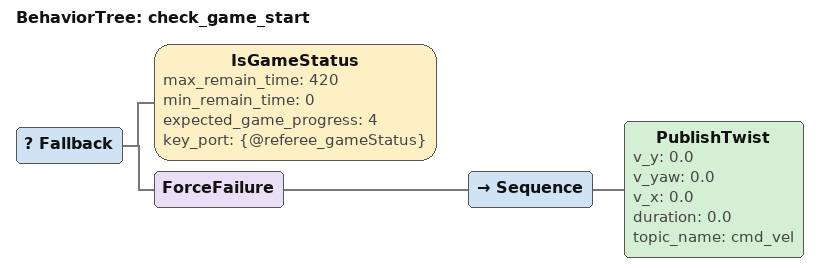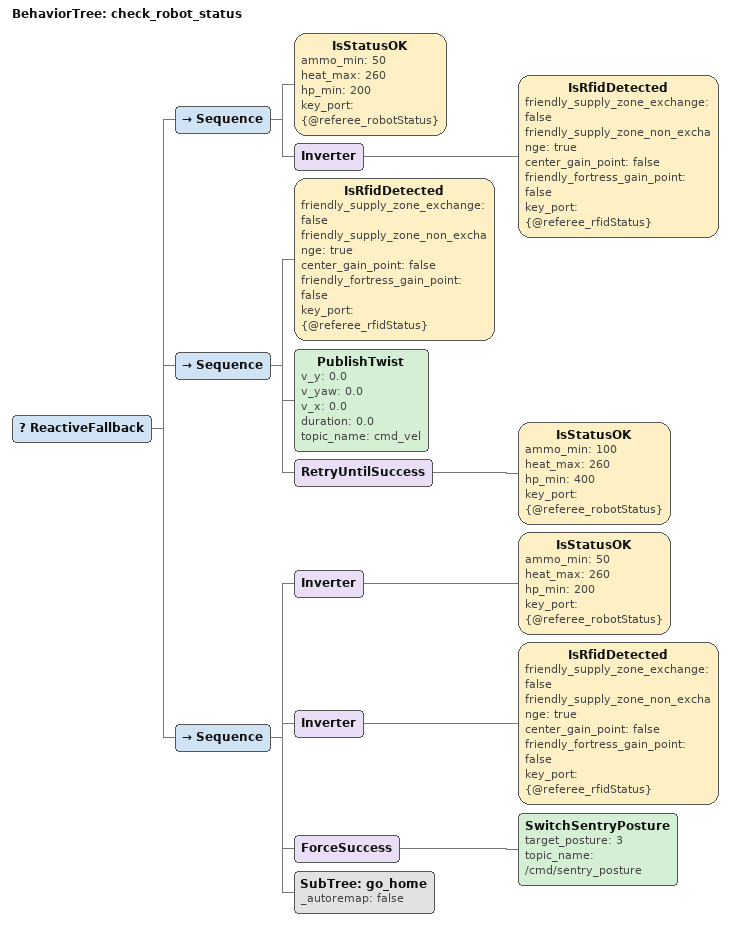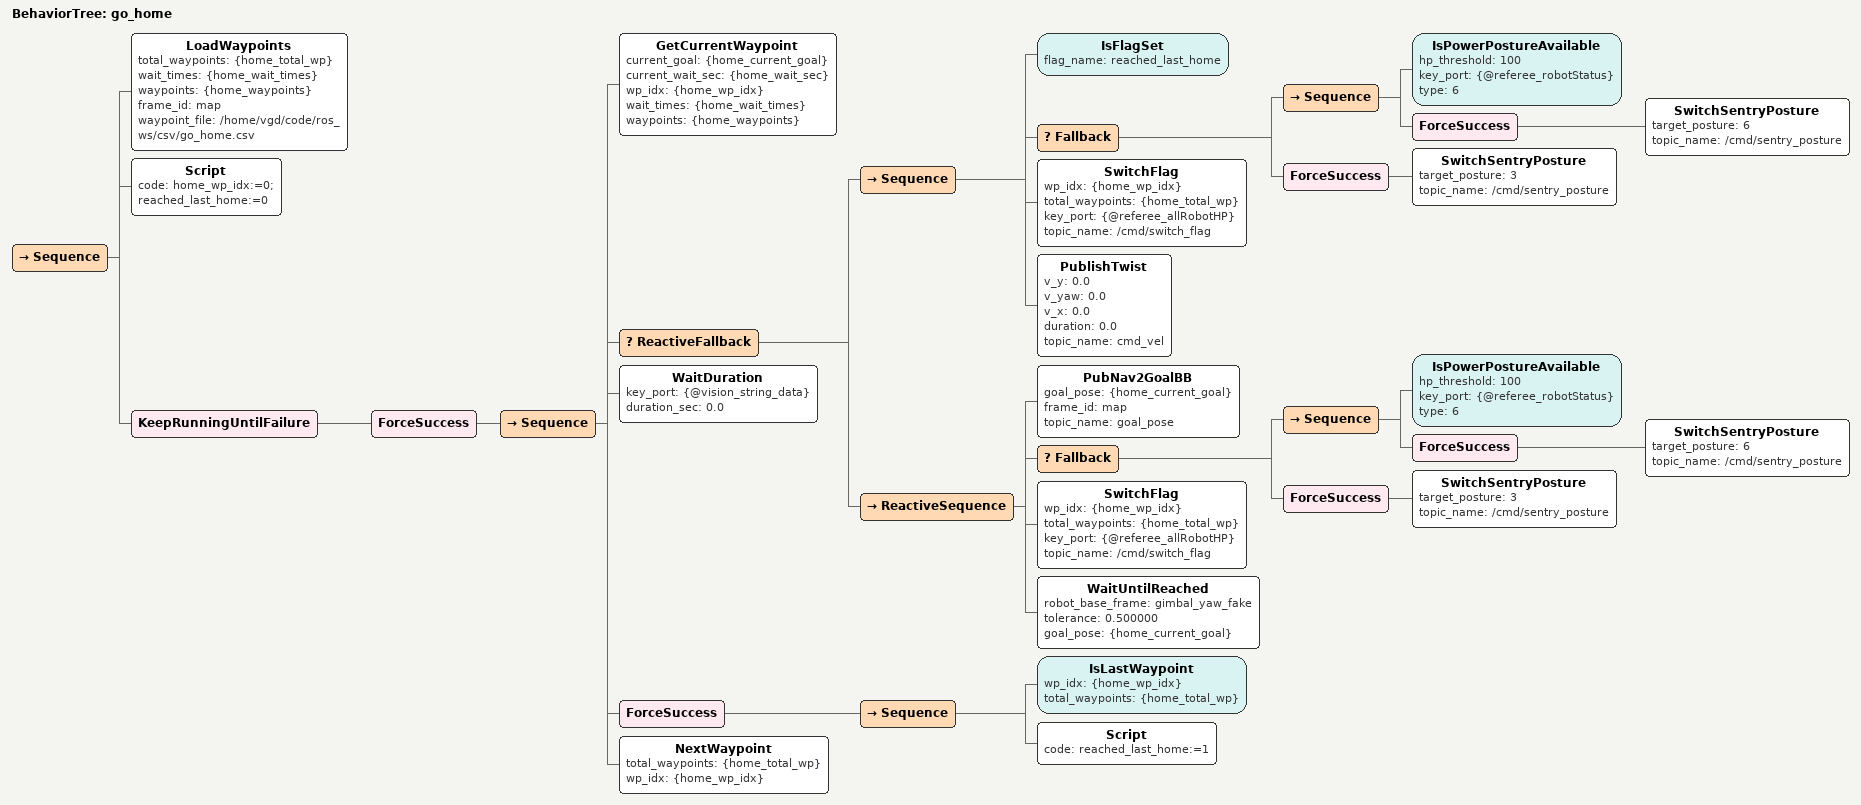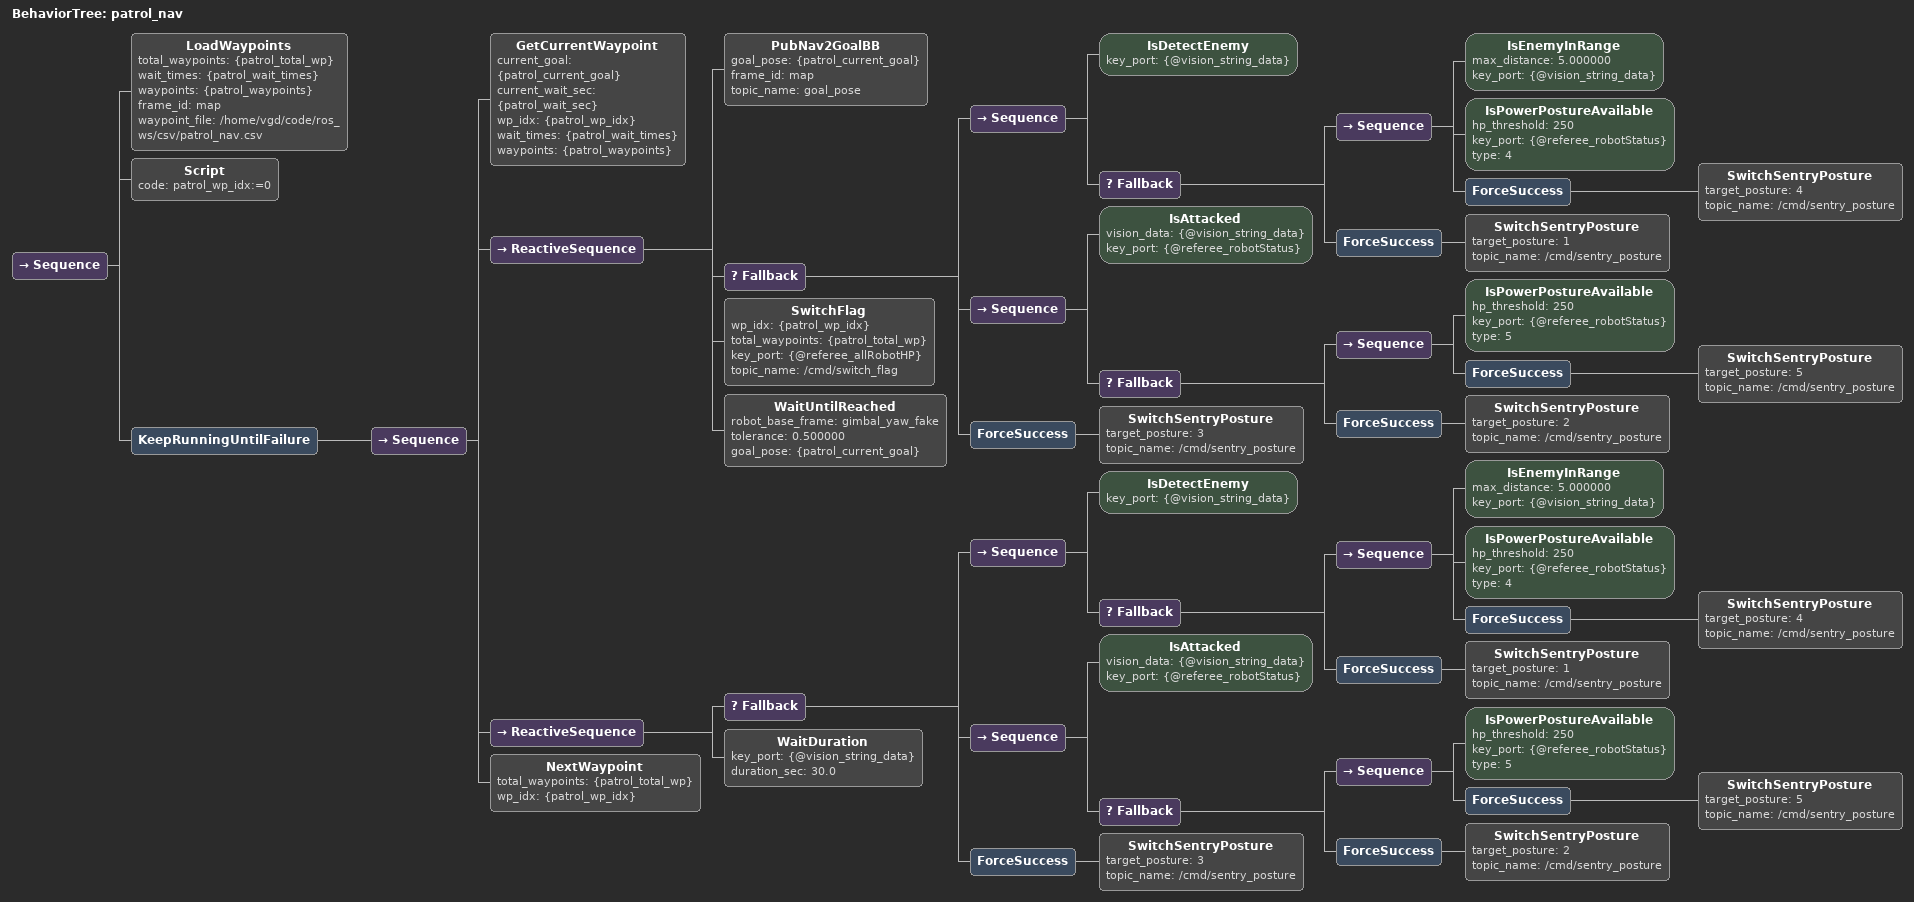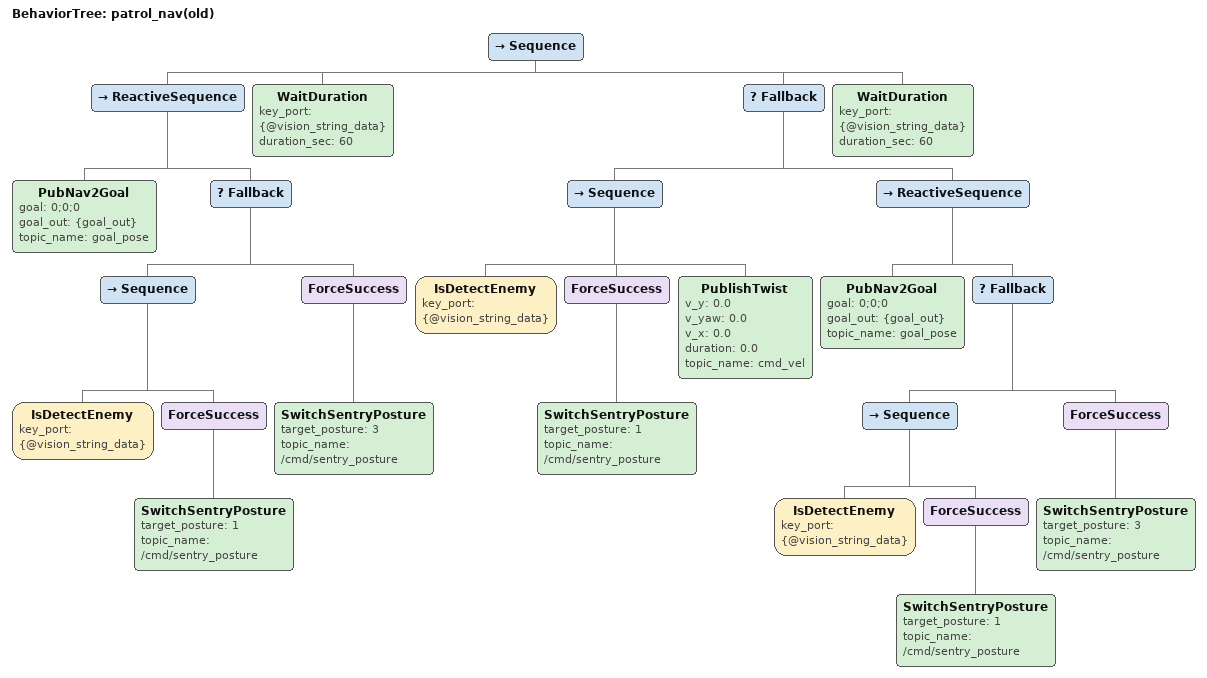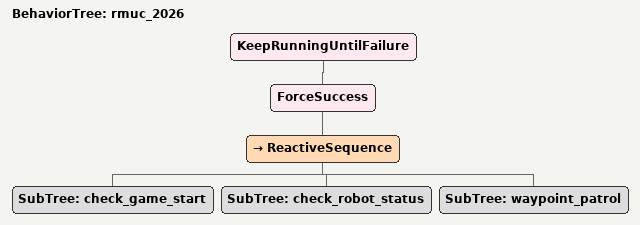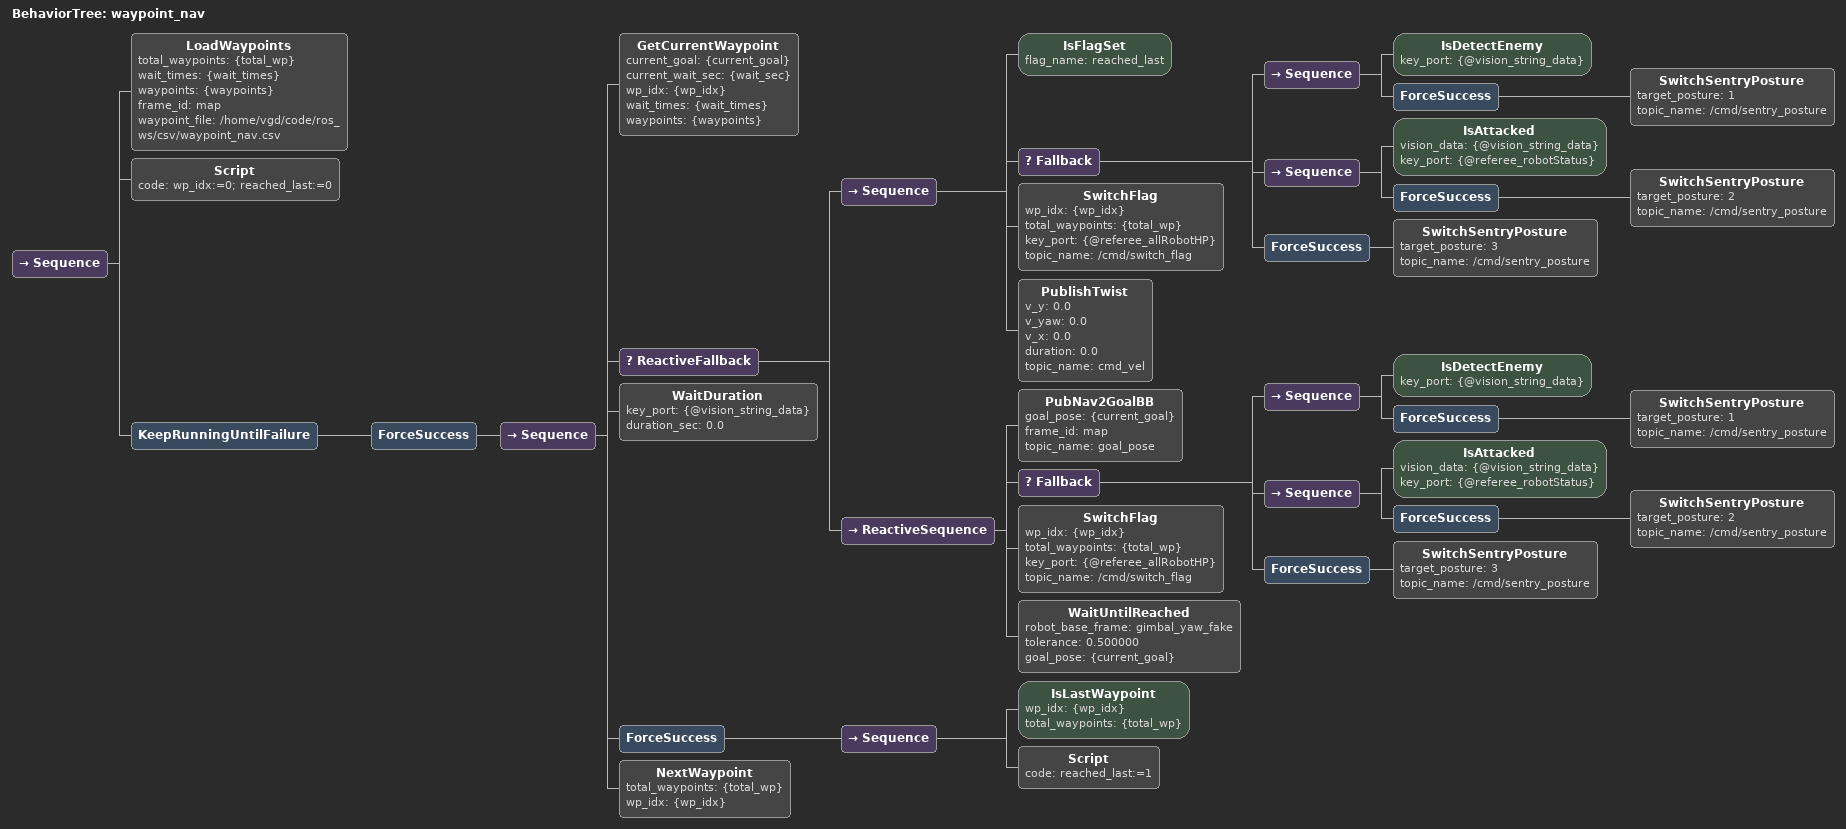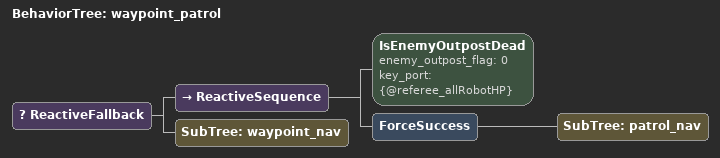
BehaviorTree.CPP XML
<?xml version="1.0" encoding="UTF-8"?>
<root BTCPP_format="4">
  <BehaviorTree ID="check_game_start">
    <Fallback>
      <IsGameStatus max_remain_time="420"
                    min_remain_time="0"
                    expected_game_progress="4"
                    key_port="{@referee_gameStatus}"/>
      <ForceFailure>
        <Sequence>
          <PublishTwist v_y="0.0"
                        v_yaw="0.0"
                        v_x="0.0"
                        duration="0.0"
                        topic_name="cmd_vel"/>
        </Sequence>
      </ForceFailure>
    </Fallback>
  </BehaviorTree>

  <BehaviorTree ID="check_robot_status">
    <ReactiveFallback>
      <Sequence>
        <IsStatusOK ammo_min="50"
                    heat_max="260"
                    hp_min="200"
                    key_port="{@referee_robotStatus}"/>
        <Inverter>
          <IsRfidDetected friendly_supply_zone_exchange="false"
                          friendly_supply_zone_non_exchange="true"
                          center_gain_point="false"
                          friendly_fortress_gain_point="false"
                          key_port="{@referee_rfidStatus}"/>
        </Inverter>
      </Sequence>
      <Sequence>
        <IsRfidDetected friendly_supply_zone_exchange="false"
                        friendly_supply_zone_non_exchange="true"
                        center_gain_point="false"
                        friendly_fortress_gain_point="false"
                        key_port="{@referee_rfidStatus}"/>
        <PublishTwist v_y="0.0"
                      v_yaw="0.0"
                      v_x="0.0"
                      duration="0.0"
                      topic_name="cmd_vel"/>
        <RetryUntilSuccess>
          <IsStatusOK ammo_min="100"
                      heat_max="260"
                      hp_min="400"
                      key_port="{@referee_robotStatus}"/>
        </RetryUntilSuccess>
      </Sequence>
      <Sequence>
        <Inverter>
          <IsStatusOK ammo_min="50"
                      heat_max="260"
                      hp_min="200"
                      key_port="{@referee_robotStatus}"/>
        </Inverter>
        <Inverter>
          <IsRfidDetected friendly_supply_zone_exchange="false"
                          friendly_supply_zone_non_exchange="true"
                          center_gain_point="false"
                          friendly_fortress_gain_point="false"
                          key_port="{@referee_rfidStatus}"/>
        </Inverter>
        <ForceSuccess>
          <SwitchSentryPosture target_posture="3"
                               topic_name="/cmd/sentry_posture"/>
        </ForceSuccess>
        <SubTree ID="go_home"
                 _autoremap="false"/>
      </Sequence>
    </ReactiveFallback>
  </BehaviorTree>

  <BehaviorTree ID="go_home">
    <Sequence>
      <LoadWaypoints total_waypoints="{home_total_wp}"
                     wait_times="{home_wait_times}"
                     waypoints="{home_waypoints}"
                     frame_id="map"
                     waypoint_file="/home/vgd/code/ros_ws/csv/go_home.csv"/>
      <Script code="home_wp_idx:=0; reached_last_home:=0"/>
      <KeepRunningUntilFailure>
        <ForceSuccess>
          <Sequence>
            <GetCurrentWaypoint current_goal="{home_current_goal}"
                                current_wait_sec="{home_wait_sec}"
                                wp_idx="{home_wp_idx}"
                                wait_times="{home_wait_times}"
                                waypoints="{home_waypoints}"/>
            <ReactiveFallback>
              <Sequence>
                <IsFlagSet flag_name="reached_last_home"/>
                <Fallback>
                  <Sequence>
                    <IsPowerPostureAvailable hp_threshold="100"
                                             key_port="{@referee_robotStatus}"
                                             type="6"/>
                    <ForceSuccess>
                      <SwitchSentryPosture target_posture="6"
                                           topic_name="/cmd/sentry_posture"/>
                    </ForceSuccess>
                  </Sequence>
                  <ForceSuccess>
                    <SwitchSentryPosture target_posture="3"
                                         topic_name="/cmd/sentry_posture"/>
                  </ForceSuccess>
                </Fallback>
                <SwitchFlag wp_idx="{home_wp_idx}"
                            total_waypoints="{home_total_wp}"
                            key_port="{@referee_allRobotHP}"
                            topic_name="/cmd/switch_flag"/>
                <PublishTwist v_y="0.0"
                              v_yaw="0.0"
                              v_x="0.0"
                              duration="0.0"
                              topic_name="cmd_vel"/>
              </Sequence>
              <ReactiveSequence>
                <PubNav2GoalBB goal_pose="{home_current_goal}"
                               frame_id="map"
                               topic_name="goal_pose"/>
                <Fallback>
                  <Sequence>
                    <IsPowerPostureAvailable hp_threshold="100"
                                             key_port="{@referee_robotStatus}"
                                             type="6"/>
                    <ForceSuccess>
                      <SwitchSentryPosture target_posture="6"
                                           topic_name="/cmd/sentry_posture"/>
                    </ForceSuccess>
                  </Sequence>
                  <ForceSuccess>
                    <SwitchSentryPosture target_posture="3"
                                         topic_name="/cmd/sentry_posture"/>
                  </ForceSuccess>
                </Fallback>
                <SwitchFlag wp_idx="{home_wp_idx}"
                            total_waypoints="{home_total_wp}"
                            key_port="{@referee_allRobotHP}"
                            topic_name="/cmd/switch_flag"/>
                <WaitUntilReached robot_base_frame="gimbal_yaw_fake"
                                  tolerance="0.500000"
                                  goal_pose="{home_current_goal}"/>
              </ReactiveSequence>
            </ReactiveFallback>
            <WaitDuration key_port="{@vision_string_data}"
                          duration_sec="0.0"/>
            <ForceSuccess>
              <Sequence>
                <IsLastWaypoint wp_idx="{home_wp_idx}"
                                total_waypoints="{home_total_wp}"/>
                <Script code="reached_last_home:=1"/>
              </Sequence>
            </ForceSuccess>
            <NextWaypoint total_waypoints="{home_total_wp}"
                          wp_idx="{home_wp_idx}"/>
          </Sequence>
        </ForceSuccess>
      </KeepRunningUntilFailure>
    </Sequence>
  </BehaviorTree>

  <BehaviorTree ID="patrol_nav">
    <Sequence>
      <LoadWaypoints total_waypoints="{patrol_total_wp}"
                     wait_times="{patrol_wait_times}"
                     waypoints="{patrol_waypoints}"
                     frame_id="map"
                     waypoint_file="/home/vgd/code/ros_ws/csv/patrol_nav.csv"/>
      <Script code="patrol_wp_idx:=0"/>
      <KeepRunningUntilFailure>
        <Sequence>
          <GetCurrentWaypoint current_goal="{patrol_current_goal}"
                              current_wait_sec="{patrol_wait_sec}"
                              wp_idx="{patrol_wp_idx}"
                              wait_times="{patrol_wait_times}"
                              waypoints="{patrol_waypoints}"/>
          <ReactiveSequence>
            <PubNav2GoalBB goal_pose="{patrol_current_goal}"
                           frame_id="map"
                           topic_name="goal_pose"/>
            <Fallback>
              <Sequence>
                <IsDetectEnemy key_port="{@vision_string_data}"/>
                <Fallback>
                  <Sequence>
                    <IsEnemyInRange max_distance="5.000000"
                                    key_port="{@vision_string_data}"/>
                    <IsPowerPostureAvailable hp_threshold="250"
                                             key_port="{@referee_robotStatus}"
                                             type="4"/>
                    <ForceSuccess>
                      <SwitchSentryPosture target_posture="4"
                                           topic_name="/cmd/sentry_posture"/>
                    </ForceSuccess>
                  </Sequence>
                  <ForceSuccess>
                    <SwitchSentryPosture target_posture="1"
                                         topic_name="/cmd/sentry_posture"/>
                  </ForceSuccess>
                </Fallback>
              </Sequence>
              <Sequence>
                <IsAttacked vision_data="{@vision_string_data}"
                            key_port="{@referee_robotStatus}"/>
                <Fallback>
                  <Sequence>
                    <IsPowerPostureAvailable hp_threshold="250"
                                             key_port="{@referee_robotStatus}"
                                             type="5"/>
                    <ForceSuccess>
                      <SwitchSentryPosture target_posture="5"
                                           topic_name="/cmd/sentry_posture"/>
                    </ForceSuccess>
                  </Sequence>
                  <ForceSuccess>
                    <SwitchSentryPosture target_posture="2"
                                         topic_name="/cmd/sentry_posture"/>
                  </ForceSuccess>
                </Fallback>
              </Sequence>
              <ForceSuccess>
                <SwitchSentryPosture target_posture="3"
                                     topic_name="/cmd/sentry_posture"/>
              </ForceSuccess>
            </Fallback>
            <SwitchFlag wp_idx="{patrol_wp_idx}"
                        total_waypoints="{patrol_total_wp}"
                        key_port="{@referee_allRobotHP}"
                        topic_name="/cmd/switch_flag"/>
            <WaitUntilReached robot_base_frame="gimbal_yaw_fake"
                              tolerance="0.500000"
                              goal_pose="{patrol_current_goal}"/>
          </ReactiveSequence>
          <ReactiveSequence>
            <Fallback>
              <Sequence>
                <IsDetectEnemy key_port="{@vision_string_data}"/>
                <Fallback>
                  <Sequence>
                    <IsEnemyInRange max_distance="5.000000"
                                    key_port="{@vision_string_data}"/>
                    <IsPowerPostureAvailable hp_threshold="250"
                                             key_port="{@referee_robotStatus}"
                                             type="4"/>
                    <ForceSuccess>
                      <SwitchSentryPosture target_posture="4"
                                           topic_name="/cmd/sentry_posture"/>
                    </ForceSuccess>
                  </Sequence>
                  <ForceSuccess>
                    <SwitchSentryPosture target_posture="1"
                                         topic_name="/cmd/sentry_posture"/>
                  </ForceSuccess>
                </Fallback>
              </Sequence>
              <Sequence>
                <IsAttacked vision_data="{@vision_string_data}"
                            key_port="{@referee_robotStatus}"/>
                <Fallback>
                  <Sequence>
                    <IsPowerPostureAvailable hp_threshold="250"
                                             key_port="{@referee_robotStatus}"
                                             type="5"/>
                    <ForceSuccess>
                      <SwitchSentryPosture target_posture="5"
                                           topic_name="/cmd/sentry_posture"/>
                    </ForceSuccess>
                  </Sequence>
                  <ForceSuccess>
                    <SwitchSentryPosture target_posture="2"
                                         topic_name="/cmd/sentry_posture"/>
                  </ForceSuccess>
                </Fallback>
              </Sequence>
              <ForceSuccess>
                <SwitchSentryPosture target_posture="3"
                                     topic_name="/cmd/sentry_posture"/>
              </ForceSuccess>
            </Fallback>
            <WaitDuration key_port="{@vision_string_data}"
                          duration_sec="30.0"/>
          </ReactiveSequence>
          <NextWaypoint total_waypoints="{patrol_total_wp}"
                        wp_idx="{patrol_wp_idx}"/>
        </Sequence>
      </KeepRunningUntilFailure>
    </Sequence>
  </BehaviorTree>

  <BehaviorTree ID="patrol_nav(old)">
    <Sequence>
      <ReactiveSequence>
        <PubNav2Goal goal="0;0;0"
                     goal_out="{goal_out}"
                     topic_name="goal_pose"/>
        <Fallback>
          <Sequence>
            <IsDetectEnemy key_port="{@vision_string_data}"/>
            <ForceSuccess>
              <SwitchSentryPosture target_posture="1"
                                   topic_name="/cmd/sentry_posture"/>
            </ForceSuccess>
          </Sequence>
          <ForceSuccess>
            <SwitchSentryPosture target_posture="3"
                                 topic_name="/cmd/sentry_posture"/>
          </ForceSuccess>
        </Fallback>
      </ReactiveSequence>
      <WaitDuration key_port="{@vision_string_data}"
                    duration_sec="60"/>
      <Fallback>
        <Sequence>
          <IsDetectEnemy key_port="{@vision_string_data}"/>
          <ForceSuccess>
            <SwitchSentryPosture target_posture="1"
                                 topic_name="/cmd/sentry_posture"/>
          </ForceSuccess>
          <PublishTwist v_y="0.0"
                        v_yaw="0.0"
                        v_x="0.0"
                        duration="0.0"
                        topic_name="cmd_vel"/>
        </Sequence>
        <ReactiveSequence>
          <PubNav2Goal goal="0;0;0"
                       goal_out="{goal_out}"
                       topic_name="goal_pose"/>
          <Fallback>
            <Sequence>
              <IsDetectEnemy key_port="{@vision_string_data}"/>
              <ForceSuccess>
                <SwitchSentryPosture target_posture="1"
                                     topic_name="/cmd/sentry_posture"/>
              </ForceSuccess>
            </Sequence>
            <ForceSuccess>
              <SwitchSentryPosture target_posture="3"
                                   topic_name="/cmd/sentry_posture"/>
            </ForceSuccess>
          </Fallback>
        </ReactiveSequence>
      </Fallback>
      <WaitDuration key_port="{@vision_string_data}"
                    duration_sec="60"/>
    </Sequence>
  </BehaviorTree>

  <BehaviorTree ID="rmuc_2026">
    <KeepRunningUntilFailure>
      <ForceSuccess>
        <ReactiveSequence>
          <SubTree ID="check_game_start"/>
          <SubTree ID="check_robot_status"/>
          <SubTree ID="waypoint_patrol"/>
        </ReactiveSequence>
      </ForceSuccess>
    </KeepRunningUntilFailure>
  </BehaviorTree>

  <BehaviorTree ID="waypoint_nav">
    <Sequence>
      <LoadWaypoints total_waypoints="{total_wp}"
                     wait_times="{wait_times}"
                     waypoints="{waypoints}"
                     frame_id="map"
                     waypoint_file="/home/vgd/code/ros_ws/csv/waypoint_nav.csv"/>
      <Script code="wp_idx:=0; reached_last:=0"/>
      <KeepRunningUntilFailure>
        <ForceSuccess>
          <Sequence>
            <GetCurrentWaypoint current_goal="{current_goal}"
                                current_wait_sec="{wait_sec}"
                                wp_idx="{wp_idx}"
                                wait_times="{wait_times}"
                                waypoints="{waypoints}"/>
            <ReactiveFallback>
              <Sequence>
                <IsFlagSet flag_name="reached_last"/>
                <Fallback>
                  <Sequence>
                    <IsDetectEnemy key_port="{@vision_string_data}"/>
                    <ForceSuccess>
                      <SwitchSentryPosture target_posture="1"
                                           topic_name="/cmd/sentry_posture"/>
                    </ForceSuccess>
                  </Sequence>
                  <Sequence>
                    <IsAttacked vision_data="{@vision_string_data}"
                                key_port="{@referee_robotStatus}"/>
                    <ForceSuccess>
                      <SwitchSentryPosture target_posture="2"
                                           topic_name="/cmd/sentry_posture"/>
                    </ForceSuccess>
                  </Sequence>
                  <ForceSuccess>
                    <SwitchSentryPosture target_posture="3"
                                         topic_name="/cmd/sentry_posture"/>
                  </ForceSuccess>
                </Fallback>
                <SwitchFlag wp_idx="{wp_idx}"
                            total_waypoints="{total_wp}"
                            key_port="{@referee_allRobotHP}"
                            topic_name="/cmd/switch_flag"/>
                <PublishTwist v_y="0.0"
                              v_yaw="0.0"
                              v_x="0.0"
                              duration="0.0"
                              topic_name="cmd_vel"/>
              </Sequence>
              <ReactiveSequence>
                <PubNav2GoalBB goal_pose="{current_goal}"
                               frame_id="map"
                               topic_name="goal_pose"/>
                <Fallback>
                  <Sequence>
                    <IsDetectEnemy key_port="{@vision_string_data}"/>
                    <ForceSuccess>
                      <SwitchSentryPosture target_posture="1"
                                           topic_name="/cmd/sentry_posture"/>
                    </ForceSuccess>
                  </Sequence>
                  <Sequence>
                    <IsAttacked vision_data="{@vision_string_data}"
                                key_port="{@referee_robotStatus}"/>
                    <ForceSuccess>
                      <SwitchSentryPosture target_posture="2"
                                           topic_name="/cmd/sentry_posture"/>
                    </ForceSuccess>
                  </Sequence>
                  <ForceSuccess>
                    <SwitchSentryPosture target_posture="3"
                                         topic_name="/cmd/sentry_posture"/>
                  </ForceSuccess>
                </Fallback>
                <SwitchFlag wp_idx="{wp_idx}"
                            total_waypoints="{total_wp}"
                            key_port="{@referee_allRobotHP}"
                            topic_name="/cmd/switch_flag"/>
                <WaitUntilReached robot_base_frame="gimbal_yaw_fake"
                                  tolerance="0.500000"
                                  goal_pose="{current_goal}"/>
              </ReactiveSequence>
            </ReactiveFallback>
            <WaitDuration key_port="{@vision_string_data}"
                          duration_sec="0.0"/>
            <ForceSuccess>
              <Sequence>
                <IsLastWaypoint wp_idx="{wp_idx}"
                                total_waypoints="{total_wp}"/>
                <Script code="reached_last:=1"/>
              </Sequence>
            </ForceSuccess>
            <NextWaypoint total_waypoints="{total_wp}"
                          wp_idx="{wp_idx}"/>
          </Sequence>
        </ForceSuccess>
      </KeepRunningUntilFailure>
    </Sequence>
  </BehaviorTree>

  <BehaviorTree ID="waypoint_patrol">
    <ReactiveFallback>
      <ReactiveSequence>
        <IsEnemyOutpostDead enemy_outpost_flag="0"
                            key_port="{@referee_allRobotHP}"/>
        <ForceSuccess>
          <SubTree ID="patrol_nav"/>
        </ForceSuccess>
      </ReactiveSequence>
      <SubTree ID="waypoint_nav"/>
    </ReactiveFallback>
  </BehaviorTree>

</root>
